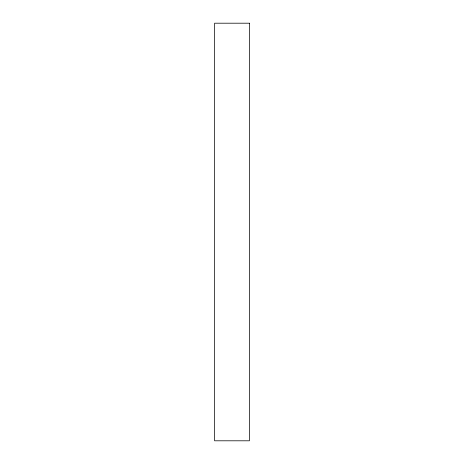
<?xml version="1.0" encoding="UTF-8"?>
<svg xmlns="http://www.w3.org/2000/svg" width="464" height="464" viewBox="0 0 464 464"><rect width="100%" height="100%" fill="white"/><g stroke="black" fill="none" stroke-linecap="round" stroke-linejoin="round"><path stroke-width="0.7" d="M249.4 23.2L214.6 23.2L214.6 440.8L249.4 440.8L249.4 23.2"/></g></svg>
